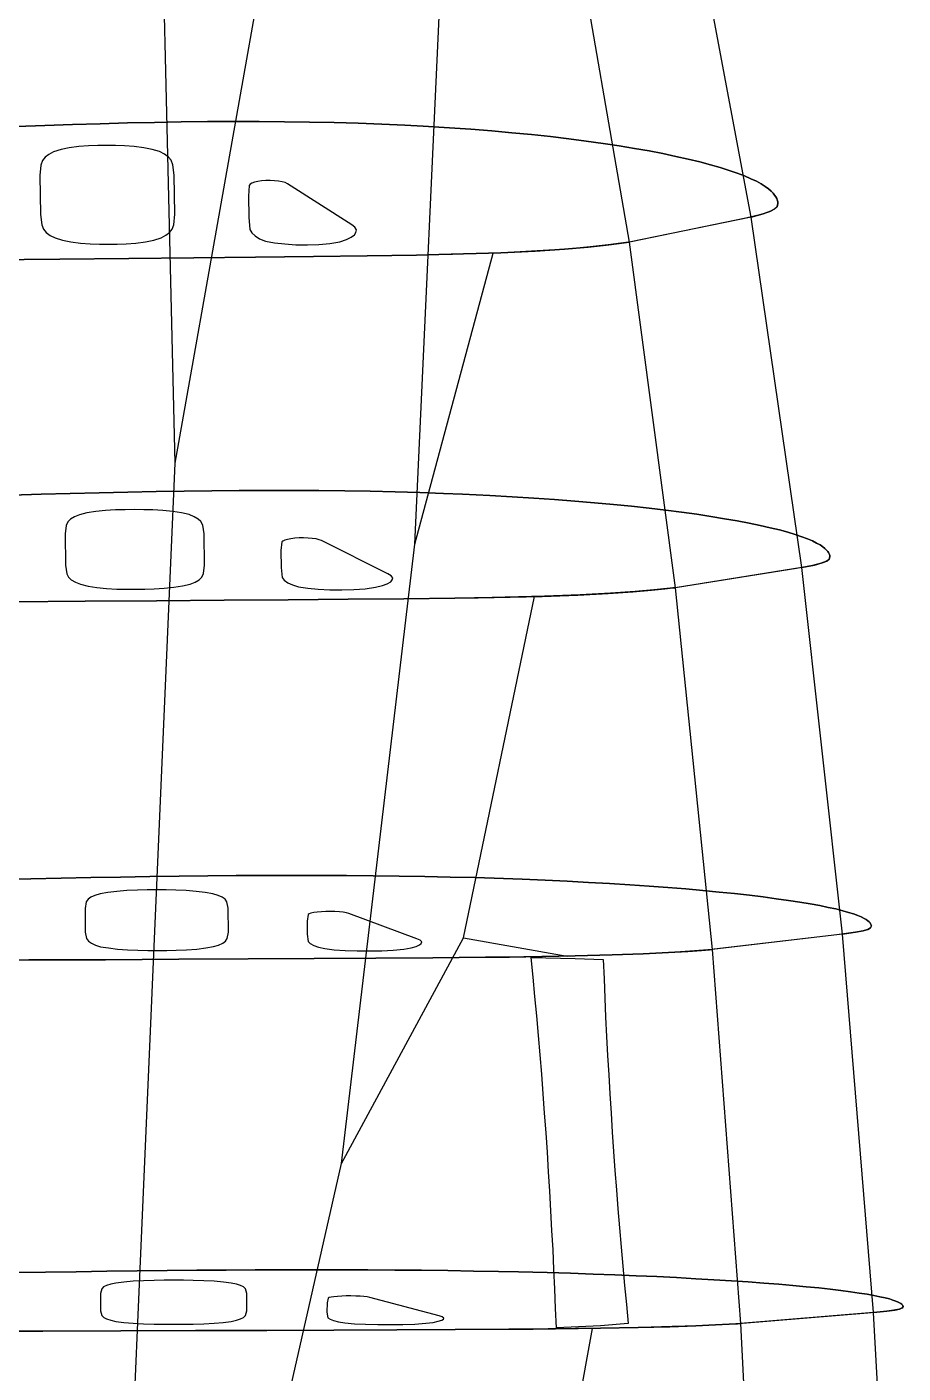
# Model space of a CAD drawing. Extents: x -1328 to 1439, y -3653 to 3653.
# Drawn here: x 605 to 1405, y 1195 to 2424 of the extents above; entities that cross this region are included whole.
import ezdxf

# ---------------------------------------------------------------- set-up
doc = ezdxf.new("R2010")
doc.units = 0
for name, color, linetype in [('BANDESTENSION', 5, 'CONTINUOUS'), ('EXTRADOS', 7, 'CONTINUOUS'), ('INTRADOS', 7, 'CONTINUOUS'), ('JONCS', 6, 'CONTINUOUS'), ('NERVURES', 1, 'CONTINUOUS'), ('SUSPENTAGE', 8, 'CONTINUOUS'), ('TROUS', 2, 'CONTINUOUS')]:
    doc.layers.add(name, color=color, linetype=linetype)

msp = doc.modelspace()

# ---------------------------------------------------------------- linework, layer by layer
at = {"layer": 'BANDESTENSION', "color": 5, "linetype": 'CONTINUOUS'}
msp.add_polyline3d([(1153.7, 1240, 127.8), (1128.3, 1237.8, 131.4), (1088, 1235.9, 134.7), (1088, 1235.9, 134.7), (1087.3, 1253.7, 138.3), (1086.6, 1271.5, 141.9), (1085.8, 1289.4, 145.5), (1085, 1307.2, 149.2), (1084, 1325, 152.8), (1083.1, 1342.8, 156.4), (1082, 1360.7, 160.1), (1080.9, 1378.5, 163.7), (1079.8, 1396.3, 167.3), (1078.6, 1414.1, 171), (1077.3, 1431.9, 174.6), (1076, 1449.7, 178.3), (1074.6, 1467.5, 182), (1073.2, 1485.2, 185.6), (1071.7, 1503, 189.3), (1070.1, 1520.8, 193), (1068.5, 1538.6, 196.6), (1066.9, 1556.3, 200.3), (1065.1, 1574.1, 204), (1065.1, 1574.1, 204), (1105.2, 1573.2, 200.2), (1130.8, 1572.2, 196), (1130.8, 1572.2, 196), (1131.5, 1554.6, 192.5), (1132.2, 1537.1, 189), (1133, 1519.6, 185.4), (1133.9, 1502.1, 181.9), (1134.8, 1484.6, 178.3), (1135.8, 1467.1, 174.8), (1136.8, 1449.6, 171.2), (1137.9, 1432.1, 167.6), (1139.1, 1414.6, 164), (1140.3, 1397.1, 160.4), (1141.5, 1379.6, 156.8), (1142.8, 1362.1, 153.2), (1144.2, 1344.7, 149.6), (1145.7, 1327.2, 146), (1147.2, 1309.7, 142.4), (1148.7, 1292.3, 138.7), (1150.3, 1274.8, 135.1), (1152, 1257.4, 131.4), (1153.7, 1240, 127.8), (1153.7, 1240, 127.8)], dxfattribs=at)
at = {"layer": 'EXTRADOS', "color": 7, "linetype": 'CONTINUOUS'}
for points in [[(595.3, 2332.9, 58), (621, 2333.8, 55.3), (646.4, 2334.6, 52.8), (671.6, 2335.3, 50.5), (696.5, 2336, 48.6), (721.1, 2336.5, 47), (745.5, 2336.9, 45.8), (769.6, 2337.2, 45), (793.3, 2337.3, 44.6), (816.8, 2337.3, 44.7), (839.9, 2337.1, 45.2), (862.7, 2336.8, 46.2), (885.1, 2336.3, 47.6), (907.1, 2335.7, 49.5), (928.7, 2334.9, 51.9), (949.8, 2333.9, 54.8), (966.4, 2333.1, 57.4), (990.5, 2331.6, 61.8), (1010, 2330.2, 65.9), (1029.1, 2328.7, 70.4), (1047.5, 2327.1, 75.3), (1065.4, 2325.4, 80.6), (1082.6, 2323.5, 86.2), (1099.3, 2321.6, 92.2), (1115.3, 2319.5, 98.4), (1130.7, 2317.3, 104.9), (1145.4, 2315.1, 111.7), (1159.4, 2312.8, 118.7), (1172.7, 2310.4, 125.8), (1185.3, 2308, 133.2), (1197.2, 2305.5, 140.7), (1208.4, 2303, 148.3), (1218.9, 2300.4, 155.9), (1228.7, 2297.9, 163.6), (1237.6, 2295.3, 171.4), (1245.8, 2292.7, 179.2), (1253.1, 2290.2, 186.9), (1259.7, 2287.6, 194.6), (1265.5, 2285.1, 202.2), (1270.6, 2282.7, 209.6), (1274.9, 2280.3, 216.7), (1278.6, 2278, 223.6), (1281.6, 2275.8, 230.2), (1284, 2273.8, 236.5), (1285.9, 2271.9, 242.3), (1287.3, 2270.1, 247.6), (1288.4, 2268.5, 252.5), (1289.2, 2267.1, 256.7), (1289.7, 2265.8, 260.4), (1290, 2264.8, 263.5), (1290.2, 2264, 266.1), (1290.3, 2263.3, 268.1), (1290.3, 2262.8, 269.5), (1290.3, 2262.5, 270.4), (1290.3, 2262.4, 270.7), (1289.7, 2259.6, 279.3), (1287.5, 2257.5, 285.8), (1283.5, 2255.4, 292.1), (1276.8, 2253, 299.2), (1265.7, 2250.1, 307.9), (1209.1, 2551.9, 450.5)], [(590.9, 1996.3, -74.4), (617.7, 1997, -77.5), (644.3, 1997.8, -80.3), (670.7, 1998.4, -83), (696.8, 1999, -85.3), (722.6, 1999.5, -87.3), (748.1, 1999.9, -88.9), (773.4, 2000.2, -90.1), (798.3, 2000.4, -90.9), (823, 2000.5, -91.3), (847.3, 2000.5, -91.2), (871.3, 2000.4, -90.6), (894.9, 2000.1, -89.6), (918.1, 1999.7, -88), (940.9, 1999.2, -85.9), (963.3, 1998.5, -83.4), (985.1, 1997.8, -80.3), (1002.4, 1997.1, -77.5), (1027.3, 1995.9, -72.8), (1047.6, 1994.8, -68.4), (1067.3, 1993.5, -63.6), (1086.4, 1992.2, -58.4), (1104.9, 1990.8, -52.7), (1122.8, 1989.3, -46.8), (1140.1, 1987.7, -40.5), (1156.7, 1986, -33.8), (1172.6, 1984.3, -26.9), (1187.8, 1982.5, -19.7), (1202.3, 1980.6, -12.3), (1216.1, 1978.7, -4.7), (1229.1, 1976.7, 3.1), (1241.4, 1974.7, 11.1), (1253.1, 1972.7, 19.1), (1263.9, 1970.6, 27.3), (1274, 1968.6, 35.5), (1283.3, 1966.5, 43.7), (1291.7, 1964.4, 51.9), (1299.3, 1962.4, 60.1), (1306.1, 1960.3, 68.3), (1312.1, 1958.3, 76.3), (1317.4, 1956.3, 84.1), (1321.9, 1954.4, 91.7), (1325.6, 1952.5, 99.1), (1328.7, 1950.8, 106), (1331.2, 1949.1, 112.6), (1333.2, 1947.6, 118.8), (1334.7, 1946.1, 124.5), (1335.8, 1944.9, 129.6), (1336.5, 1943.7, 134.1), (1337.1, 1942.7, 138), (1337.4, 1941.9, 141.3), (1337.6, 1941.2, 144), (1337.7, 1940.7, 146.1), (1337.7, 1940.3, 147.7), (1337.7, 1940.1, 148.6), (1337.7, 1940, 148.9), (1337, 1937.7, 158), (1334.8, 1936, 164.9), (1330.6, 1934.3, 171.6), (1323.6, 1932.4, 179.1), (1312.1, 1930.1, 188.3), (1265.7, 2250.1, 307.9), (1276.8, 2253, 299.2), (1283.5, 2255.4, 292.1), (1287.5, 2257.5, 285.8), (1289.7, 2259.6, 279.3), (1290.3, 2262.4, 270.7), (1290.3, 2262.5, 270.4), (1290.3, 2262.8, 269.5), (1290.3, 2263.3, 268.1), (1290.2, 2264, 266.1), (1290, 2264.8, 263.5), (1289.7, 2265.8, 260.4), (1289.2, 2267.1, 256.7), (1288.4, 2268.5, 252.5), (1287.3, 2270.1, 247.6), (1285.9, 2271.9, 242.3), (1284, 2273.8, 236.5), (1281.6, 2275.8, 230.2), (1278.6, 2278, 223.6), (1274.9, 2280.3, 216.7), (1270.6, 2282.7, 209.6), (1265.5, 2285.1, 202.2), (1259.7, 2287.6, 194.6), (1253.1, 2290.2, 186.9), (1245.8, 2292.7, 179.2), (1237.6, 2295.3, 171.4), (1228.7, 2297.9, 163.6), (1218.9, 2300.4, 155.9), (1208.4, 2303, 148.3), (1197.2, 2305.5, 140.7), (1185.3, 2308, 133.2), (1172.7, 2310.4, 125.8), (1159.4, 2312.8, 118.7), (1145.4, 2315.1, 111.7), (1130.7, 2317.3, 104.9), (1115.3, 2319.5, 98.4), (1099.3, 2321.6, 92.2), (1082.6, 2323.5, 86.2), (1065.4, 2325.4, 80.6), (1047.5, 2327.1, 75.3), (1029.1, 2328.7, 70.4), (1010, 2330.2, 65.9), (990.5, 2331.6, 61.8), (966.4, 2333.1, 57.4), (949.8, 2333.9, 54.8), (928.7, 2334.9, 51.9), (907.1, 2335.7, 49.5), (885.1, 2336.3, 47.6), (862.7, 2336.8, 46.2), (839.9, 2337.1, 45.2), (816.8, 2337.3, 44.7), (793.3, 2337.3, 44.6), (769.6, 2337.2, 45), (745.5, 2336.9, 45.8), (721.1, 2336.5, 47), (696.5, 2336, 48.6), (671.6, 2335.3, 50.5), (646.4, 2334.6, 52.8), (621, 2333.8, 55.3), (595.3, 2332.9, 58)], [(580.4, 1645.4, -179.5), (608.2, 1646, -182.8), (635.8, 1646.5, -186), (663.1, 1647.1, -188.9), (690.2, 1647.6, -191.6), (717, 1648, -194), (743.6, 1648.4, -196), (769.8, 1648.7, -197.6), (795.8, 1648.9, -198.9), (821.5, 1649.1, -199.7), (846.8, 1649.1, -200), (871.8, 1649.1, -199.9), (896.4, 1649, -199.2), (920.7, 1648.8, -198.1), (944.6, 1648.5, -196.4), (968, 1648, -194.2), (991, 1647.5, -191.5), (1013.5, 1647, -188.3), (1031.2, 1646.4, -185.3), (1056.8, 1645.5, -180.4), (1077.7, 1644.7, -175.8), (1097.9, 1643.7, -170.7), (1117.5, 1642.7, -165.2), (1136.6, 1641.6, -159.3), (1155, 1640.5, -153), (1172.7, 1639.3, -146.4), (1189.7, 1638, -139.5), (1206.1, 1636.7, -132.3), (1221.7, 1635.3, -124.7), (1236.6, 1633.8, -117), (1250.7, 1632.4, -109), (1264.2, 1630.9, -100.8), (1276.8, 1629.4, -92.5), (1288.8, 1627.8, -84.1), (1299.9, 1626.2, -75.6), (1310.3, 1624.7, -67), (1319.8, 1623.1, -58.4), (1328.4, 1621.5, -49.8), (1336.2, 1619.9, -41.3), (1343.2, 1618.4, -32.8), (1349.4, 1616.8, -24.4), (1354.8, 1615.3, -16.2), (1359.4, 1613.9, -8.3), (1363.2, 1612.5, -0.6), (1366.4, 1611.1, 6.7), (1368.9, 1609.8, 13.5), (1370.9, 1608.7, 20), (1372.5, 1607.6, 25.9), (1373.6, 1606.6, 31.2), (1374.4, 1605.7, 35.9), (1374.9, 1605, 40), (1375.2, 1604.3, 43.5), (1375.4, 1603.8, 46.3), (1375.5, 1603.4, 48.5), (1375.6, 1603.1, 50.1), (1375.6, 1602.9, 51.1), (1375.6, 1602.9, 51.4), (1374.8, 1601.1, 60.9), (1372.5, 1599.8, 68), (1368.2, 1598.5, 75), (1361, 1597.1, 82.8), (1349.2, 1595.4, 92.4), (1312.1, 1930.1, 188.3), (1323.6, 1932.4, 179.1), (1330.6, 1934.3, 171.6), (1334.8, 1936, 164.9), (1337, 1937.7, 158), (1337.7, 1940, 148.9), (1337.7, 1940.1, 148.6), (1337.7, 1940.3, 147.7), (1337.7, 1940.7, 146.1), (1337.6, 1941.2, 144), (1337.4, 1941.9, 141.3), (1337.1, 1942.7, 138), (1336.5, 1943.7, 134.1), (1335.8, 1944.9, 129.6), (1334.7, 1946.1, 124.5), (1333.2, 1947.6, 118.8), (1331.2, 1949.1, 112.6), (1328.7, 1950.8, 106), (1325.6, 1952.5, 99.1), (1321.9, 1954.4, 91.7), (1317.4, 1956.3, 84.1), (1312.1, 1958.3, 76.3), (1306.1, 1960.3, 68.3), (1299.3, 1962.4, 60.1), (1291.7, 1964.4, 51.9), (1283.3, 1966.5, 43.7), (1274, 1968.6, 35.5), (1263.9, 1970.6, 27.3), (1253.1, 1972.7, 19.1), (1241.4, 1974.7, 11.1), (1229.1, 1976.7, 3.1), (1216.1, 1978.7, -4.7), (1202.3, 1980.6, -12.3), (1187.8, 1982.5, -19.7), (1172.6, 1984.3, -26.9), (1156.7, 1986, -33.8), (1140.1, 1987.7, -40.5), (1122.8, 1989.3, -46.8), (1104.9, 1990.8, -52.7), (1086.4, 1992.2, -58.4), (1067.3, 1993.5, -63.6), (1047.6, 1994.8, -68.4), (1027.3, 1995.9, -72.8), (1002.4, 1997.1, -77.5), (985.1, 1997.8, -80.3), (963.3, 1998.5, -83.4), (940.9, 1999.2, -85.9), (918.1, 1999.7, -88), (894.9, 2000.1, -89.6), (871.3, 2000.4, -90.6), (847.3, 2000.5, -91.2), (823, 2000.5, -91.3), (798.3, 2000.4, -90.9), (773.4, 2000.2, -90.1), (748.1, 1999.9, -88.9), (722.6, 1999.5, -87.3), (696.8, 1999, -85.3), (670.7, 1998.4, -83), (644.3, 1997.8, -80.3), (617.7, 1997, -77.5), (590.9, 1996.3, -74.4)], [(593.2, 1286.4, -261.2), (621.6, 1286.9, -264.5), (649.7, 1287.3, -267.7), (677.6, 1287.7, -270.7), (705.3, 1288, -273.4), (732.7, 1288.3, -275.8), (759.8, 1288.6, -277.8), (786.6, 1288.8, -279.5), (813.1, 1289, -280.7), (839.3, 1289.1, -281.5), (865.2, 1289.1, -281.8), (890.7, 1289.1, -281.6), (915.8, 1289, -280.9), (940.6, 1288.8, -279.6), (965, 1288.6, -277.9), (988.9, 1288.3, -275.6), (1012.4, 1287.9, -272.7), (1035.3, 1287.5, -269.4), (1053.4, 1287.1, -266.3), (1079.6, 1286.4, -261.2), (1100.8, 1285.8, -256.4), (1121.5, 1285.1, -251.1), (1141.5, 1284.4, -245.4), (1160.9, 1283.6, -239.3), (1179.7, 1282.8, -232.9), (1197.8, 1281.9, -226), (1215.2, 1280.9, -218.9), (1231.8, 1280, -211.4), (1247.8, 1279, -203.6), (1263, 1277.9, -195.6), (1277.4, 1276.9, -187.3), (1291.1, 1275.8, -178.9), (1304, 1274.6, -170.3), (1316.1, 1273.5, -161.7), (1327.5, 1272.4, -152.9), (1338.1, 1271.2, -144.1), (1347.7, 1270.1, -135.2), (1356.6, 1268.9, -126.3), (1364.5, 1267.8, -117.5), (1371.6, 1266.7, -108.7), (1377.9, 1265.5, -100.1), (1383.4, 1264.4, -91.6), (1388.1, 1263.4, -83.5), (1392, 1262.4, -75.6), (1395.2, 1261.4, -68.1), (1397.8, 1260.5, -61), (1399.9, 1259.6, -54.4), (1401.4, 1258.8, -48.3), (1402.5, 1258.1, -42.8), (1403.3, 1257.5, -37.9), (1403.8, 1256.9, -33.7), (1404.2, 1256.5, -30.2), (1404.4, 1256.1, -27.3), (1404.5, 1255.8, -25.1), (1404.5, 1255.6, -23.4), (1404.5, 1255.5, -22.4), (1404.5, 1255.4, -22.1), (1403.8, 1254.2, -12.3), (1401.4, 1253.2, -4.9), (1397, 1252.3, 2.3), (1389.6, 1251.2, 10.3), (1377.5, 1250, 20.1), (1349.2, 1595.4, 92.4), (1361, 1597.1, 82.8), (1368.2, 1598.5, 75), (1372.5, 1599.8, 68), (1374.8, 1601.1, 60.9), (1375.6, 1602.9, 51.4), (1375.6, 1602.9, 51.1), (1375.6, 1603.1, 50.1), (1375.5, 1603.4, 48.5), (1375.4, 1603.8, 46.3), (1375.2, 1604.3, 43.5), (1374.9, 1605, 40), (1374.4, 1605.7, 35.9), (1373.6, 1606.6, 31.2), (1372.5, 1607.6, 25.9), (1370.9, 1608.7, 20), (1368.9, 1609.8, 13.5), (1366.4, 1611.1, 6.7), (1363.2, 1612.5, -0.6), (1359.4, 1613.9, -8.3), (1354.8, 1615.3, -16.2), (1349.4, 1616.8, -24.4), (1343.2, 1618.4, -32.8), (1336.2, 1619.9, -41.3), (1328.4, 1621.5, -49.8), (1319.8, 1623.1, -58.4), (1310.3, 1624.7, -67), (1299.9, 1626.2, -75.6), (1288.8, 1627.8, -84.1), (1276.8, 1629.4, -92.5), (1264.2, 1630.9, -100.8), (1250.7, 1632.4, -109), (1236.6, 1633.8, -117), (1221.7, 1635.3, -124.7), (1206.1, 1636.7, -132.3), (1189.7, 1638, -139.5), (1172.7, 1639.3, -146.4), (1155, 1640.5, -153), (1136.6, 1641.6, -159.3), (1117.5, 1642.7, -165.2), (1097.9, 1643.7, -170.7), (1077.7, 1644.7, -175.8), (1056.8, 1645.5, -180.4), (1031.2, 1646.4, -185.3), (1013.5, 1647, -188.3), (991, 1647.5, -191.5), (968, 1648, -194.2), (944.6, 1648.5, -196.4), (920.7, 1648.8, -198.1), (896.4, 1649, -199.2), (871.8, 1649.1, -199.9), (846.8, 1649.1, -200), (821.5, 1649.1, -199.7), (795.8, 1648.9, -198.9), (769.8, 1648.7, -197.6), (743.6, 1648.4, -196), (717, 1648, -194), (690.2, 1647.6, -191.6), (663.1, 1647.1, -188.9), (635.8, 1646.5, -186), (608.2, 1646, -182.8), (580.4, 1645.4, -179.5)], [(1397, 897.5, -34.7), (1377.5, 1250, 20.1), (1389.6, 1251.2, 10.3), (1397, 1252.3, 2.3), (1401.4, 1253.2, -4.9), (1403.8, 1254.2, -12.3), (1404.5, 1255.4, -22.1), (1404.5, 1255.5, -22.4), (1404.5, 1255.6, -23.4), (1404.5, 1255.8, -25.1), (1404.4, 1256.1, -27.3), (1404.2, 1256.5, -30.2), (1403.8, 1256.9, -33.7), (1403.3, 1257.5, -37.9), (1402.5, 1258.1, -42.8), (1401.4, 1258.8, -48.3), (1399.9, 1259.6, -54.4), (1397.8, 1260.5, -61), (1395.2, 1261.4, -68.1), (1392, 1262.4, -75.6), (1388.1, 1263.4, -83.5), (1383.4, 1264.4, -91.6), (1377.9, 1265.5, -100.1), (1371.6, 1266.7, -108.7), (1364.5, 1267.8, -117.5), (1356.6, 1268.9, -126.3), (1347.7, 1270.1, -135.2), (1338.1, 1271.2, -144.1), (1327.5, 1272.4, -152.9), (1316.1, 1273.5, -161.7), (1304, 1274.6, -170.3), (1291.1, 1275.8, -178.9), (1277.4, 1276.9, -187.3), (1263, 1277.9, -195.6), (1247.8, 1279, -203.6), (1231.8, 1280, -211.4), (1215.2, 1280.9, -218.9), (1197.8, 1281.9, -226), (1179.7, 1282.8, -232.9), (1160.9, 1283.6, -239.3), (1141.5, 1284.4, -245.4), (1121.5, 1285.1, -251.1), (1100.8, 1285.8, -256.4), (1079.6, 1286.4, -261.2), (1053.4, 1287.1, -266.3), (1035.3, 1287.5, -269.4), (1012.4, 1287.9, -272.7), (988.9, 1288.3, -275.6), (965, 1288.6, -277.9), (940.6, 1288.8, -279.6), (915.8, 1289, -280.9), (890.7, 1289.1, -281.6), (865.2, 1289.1, -281.8), (839.3, 1289.1, -281.5), (813.1, 1289, -280.7), (786.6, 1288.8, -279.5), (759.8, 1288.6, -277.8), (732.7, 1288.3, -275.8), (705.3, 1288, -273.4), (677.6, 1287.7, -270.7), (649.7, 1287.3, -267.7), (621.6, 1286.9, -264.5), (593.2, 1286.4, -261.2)]]:
    msp.add_polyline3d(points, dxfattribs=at)
at = {"layer": 'INTRADOS', "color": 7, "linetype": 'CONTINUOUS'}
for points in [[(1102.9, 2524.6, 514.7), (1154.4, 2227.3, 376.8)], [(1154.4, 2227.3, 376.8), (1152.1, 2227, 377.8), (1145.2, 2226, 380.8), (1133.5, 2224.5, 385.3), (1117, 2222.7, 390.8), (1095.4, 2220.8, 396.5), (1068.7, 2219, 402), (1037.2, 2217.4, 406.7), (980.8, 2215.8, 411.7), (960.3, 2215.4, 412.8), (915.3, 2214.8, 414.7), (866.3, 2214.2, 416.5), (813.5, 2213.5, 418.5), (757.2, 2212.8, 420.6), (697.6, 2212.2, 422.6), (634.8, 2211.6, 424.4), (569.3, 2211.1, 425.8), (501.2, 2210.8, 426.6), (430.8, 2210.8, 426.7), (358.5, 2211, 426), (284.6, 2211.5, 424.6), (209.5, 2212.2, 422.5), (133.3, 2213.1, 419.7), (56.5, 2214.3, 416.3)], [(569.3, 2211.1, 425.8), (634.8, 2211.6, 424.4), (697.6, 2212.2, 422.6), (757.2, 2212.8, 420.6), (813.5, 2213.5, 418.5), (866.3, 2214.2, 416.5), (915.3, 2214.8, 414.7), (960.3, 2215.4, 412.8), (980.8, 2215.8, 411.7), (1037.2, 2217.4, 406.7), (1068.7, 2219, 402), (1095.4, 2220.8, 396.5), (1117, 2222.7, 390.8), (1133.5, 2224.5, 385.3), (1145.2, 2226, 380.8), (1152.1, 2227, 377.8), (1154.4, 2227.3, 376.8), (1196.6, 1911.7, 261)], [(1196.6, 1911.7, 261), (1194.2, 1911.5, 262.1), (1187, 1910.7, 265.2), (1175, 1909.5, 269.9), (1157.8, 1908, 275.7), (1135.4, 1906.5, 281.8), (1107.7, 1905, 287.5), (1075.1, 1903.8, 292.4), (1016.6, 1902.5, 297.7), (995.3, 1902.2, 298.8), (948.7, 1901.7, 300.7), (897.9, 1901.3, 302.5), (843.2, 1900.7, 304.6), (784.8, 1900.2, 306.7), (723, 1899.7, 308.7), (658, 1899.3, 310.5), (590, 1898.9, 311.9)], [(590, 1898.9, 311.9), (658, 1899.3, 310.5), (723, 1899.7, 308.7), (784.8, 1900.2, 306.7), (843.2, 1900.7, 304.6), (897.9, 1901.3, 302.5), (948.7, 1901.7, 300.7), (995.3, 1902.2, 298.8), (1016.6, 1902.5, 297.7), (1075.1, 1903.8, 292.4), (1107.7, 1905, 287.5), (1135.4, 1906.5, 281.8), (1157.8, 1908, 275.7), (1175, 1909.5, 269.9), (1187, 1910.7, 265.2), (1194.2, 1911.5, 262.1), (1196.6, 1911.7, 261), (1230.3, 1581.4, 168)], [(1230.3, 1581.4, 168), (1227.8, 1581.2, 169.1), (1220.4, 1580.6, 172.4), (1208, 1579.7, 177.3), (1190.3, 1578.6, 183.3), (1167.3, 1577.5, 189.6), (1138.9, 1576.4, 195.5), (1105.3, 1575.5, 200.6), (1045.1, 1574.5, 205.9), (1023.3, 1574.3, 207.1), (975.3, 1573.9, 209), (923.1, 1573.6, 210.8), (866.9, 1573.2, 212.8), (806.8, 1572.8, 214.9), (743.3, 1572.5, 216.9), (676.4, 1572.1, 218.7), (606.5, 1571.9, 220), (533.9, 1571.8, 220.6)], [(533.9, 1571.8, 220.6), (606.5, 1571.9, 220), (676.4, 1572.1, 218.7), (743.3, 1572.5, 216.9), (806.8, 1572.8, 214.9), (866.9, 1573.2, 212.8), (923.1, 1573.6, 210.8), (975.3, 1573.9, 209), (1023.3, 1574.3, 207.1), (1045.1, 1574.5, 205.9), (1105.3, 1575.5, 200.6), (1138.9, 1576.4, 195.5), (1167.3, 1577.5, 189.6), (1190.3, 1578.6, 183.3), (1208, 1579.7, 177.3), (1220.4, 1580.6, 172.4), (1227.8, 1581.2, 169.1), (1230.3, 1581.4, 168), (1256, 1239.9, 97.8)], [(1256, 1239.9, 97.8), (1253.5, 1239.7, 98.9), (1245.9, 1239.3, 102.2), (1233.2, 1238.7, 107.3), (1215.2, 1237.9, 113.4), (1191.6, 1237, 119.9), (1162.6, 1236.2, 125.9), (1128.3, 1235.6, 131.1), (1066.9, 1234.9, 136.5), (1044.6, 1234.7, 137.6), (995.6, 1234.5, 139.4), (942.3, 1234.3, 141.3), (884.9, 1234, 143.2), (823.6, 1233.7, 145.3), (758.7, 1233.5, 147.2), (690.5, 1233.3, 148.9), (619.1, 1233.1, 150.2), (545, 1233, 150.7)], [(545, 1233, 150.7), (619.1, 1233.1, 150.2), (690.5, 1233.3, 148.9), (758.7, 1233.5, 147.2), (823.6, 1233.7, 145.3), (884.9, 1234, 143.2), (942.3, 1234.3, 141.3), (995.6, 1234.5, 139.4), (1044.6, 1234.7, 137.6), (1066.9, 1234.9, 136.5), (1128.3, 1235.6, 131.1), (1162.6, 1236.2, 125.9), (1191.6, 1237, 119.9), (1215.2, 1237.9, 113.4), (1233.2, 1238.7, 107.3), (1245.9, 1239.3, 102.2), (1253.5, 1239.7, 98.9), (1256, 1239.9, 97.8), (1273.7, 890.8, 44.4)]]:
    msp.add_polyline3d(points, dxfattribs=at)
at = {"layer": 'JONCS', "color": 6, "linetype": 'CONTINUOUS'}
for points in [[(1265.5, 2285.1, 202.2), (1270.6, 2282.7, 209.6), (1274.9, 2280.3, 216.7), (1278.6, 2278, 223.6), (1281.6, 2275.8, 230.2), (1284, 2273.8, 236.5), (1285.9, 2271.9, 242.3), (1287.3, 2270.1, 247.6), (1288.4, 2268.5, 252.5), (1289.2, 2267.1, 256.7), (1289.7, 2265.8, 260.4), (1290, 2264.8, 263.5), (1290.2, 2264, 266.1), (1290.3, 2263.3, 268.1), (1290.3, 2262.8, 269.5), (1290.3, 2262.5, 270.4), (1290.3, 2262.4, 270.7), (1289.6, 2259.5, 279.7), (1287.2, 2257.2, 286.4), (1282.7, 2255, 293.1), (1274.9, 2252.5, 300.8), (1261.1, 2249, 311.2), (1156.2, 2227.6, 376), (1153.9, 2227.3, 377), (1147, 2226.3, 380), (1135.4, 2224.8, 384.6), (1118.9, 2222.9, 390.2), (1097.3, 2220.9, 396.1), (1070.6, 2219.1, 401.7), (1039.1, 2217.5, 406.4), (993.2, 2216, 410.9), (962.1, 2215.4, 412.8)], [(1312.1, 1958.3, 76.3), (1317.4, 1956.3, 84.1), (1321.9, 1954.4, 91.7), (1325.6, 1952.5, 99.1), (1328.7, 1950.8, 106), (1331.2, 1949.1, 112.6), (1333.2, 1947.6, 118.8), (1334.7, 1946.1, 124.5), (1335.8, 1944.9, 129.6), (1336.5, 1943.7, 134.1), (1337.1, 1942.7, 138), (1337.4, 1941.9, 141.3), (1337.6, 1941.2, 144), (1337.7, 1940.7, 146.1), (1337.7, 1940.3, 147.7), (1337.7, 1940.1, 148.6), (1337.7, 1940, 148.9), (1337, 1937.6, 158.4), (1334.5, 1935.8, 165.5), (1329.8, 1934, 172.7), (1321.7, 1931.9, 180.8), (1307.3, 1929.2, 191.7), (1198.5, 1911.9, 260.1), (1196.1, 1911.7, 261.2), (1189, 1910.9, 264.4), (1176.9, 1909.7, 269.2), (1159.8, 1908.2, 275.1), (1137.4, 1906.6, 281.3), (1109.8, 1905.1, 287.2), (1077.1, 1903.9, 292.2), (1029.5, 1902.7, 296.8), (997.3, 1902.2, 298.7)], [(1349.4, 1616.8, -24.4), (1354.8, 1615.3, -16.2), (1359.4, 1613.9, -8.3), (1363.2, 1612.5, -0.6), (1366.4, 1611.1, 6.7), (1368.9, 1609.8, 13.5), (1370.9, 1608.7, 20), (1372.5, 1607.6, 25.9), (1373.6, 1606.6, 31.2), (1374.4, 1605.7, 35.9), (1374.9, 1605, 40), (1375.2, 1604.3, 43.5), (1375.4, 1603.8, 46.3), (1375.5, 1603.4, 48.5), (1375.6, 1603.1, 50.1), (1375.6, 1602.9, 51.1), (1375.6, 1602.9, 51.4), (1374.8, 1601.1, 61.3), (1372.2, 1599.7, 68.7), (1367.3, 1598.3, 76.1), (1359, 1596.8, 84.6), (1344.2, 1594.7, 96), (1232.2, 1581.6, 167.1), (1229.8, 1581.4, 168.2), (1222.4, 1580.8, 171.5), (1210, 1579.9, 176.5), (1192.4, 1578.8, 182.6), (1169.3, 1577.6, 189.1), (1140.9, 1576.5, 195.2), (1107.3, 1575.5, 200.3), (1058.4, 1574.6, 205.1), (1025.3, 1574.3, 207)], [(1377.9, 1265.5, -100.1), (1383.4, 1264.4, -91.6), (1388.1, 1263.4, -83.5), (1392, 1262.4, -75.6), (1395.2, 1261.4, -68.1), (1397.8, 1260.5, -61), (1399.9, 1259.6, -54.4), (1401.4, 1258.8, -48.3), (1402.5, 1258.1, -42.8), (1403.3, 1257.5, -37.9), (1403.8, 1256.9, -33.7), (1404.2, 1256.5, -30.2), (1404.4, 1256.1, -27.3), (1404.5, 1255.8, -25.1), (1404.5, 1255.6, -23.4), (1404.5, 1255.5, -22.4), (1404.5, 1255.4, -22.1), (1403.7, 1254.1, -11.9), (1401, 1253.1, -4.2), (1396.1, 1252.1, 3.4), (1387.5, 1251, 12.1), (1372.4, 1249.5, 23.8), (1258, 1240, 96.8), (1255.5, 1239.9, 98), (1248, 1239.4, 101.3), (1235.3, 1238.8, 106.5), (1217.3, 1238, 112.8), (1193.7, 1237.1, 119.3), (1164.7, 1236.3, 125.5), (1130.4, 1235.6, 130.8), (1080.4, 1235, 135.6), (1046.6, 1234.7, 137.5)]]:
    msp.add_polyline3d(points, dxfattribs=at)
at = {"layer": 'NERVURES', "color": 1, "linetype": 'CONTINUOUS'}
for points in [[(595.3, 2332.9, 58), (621, 2333.8, 55.3), (646.4, 2334.6, 52.8), (671.6, 2335.3, 50.5), (696.5, 2336, 48.6), (721.1, 2336.5, 47), (745.5, 2336.9, 45.8), (769.6, 2337.2, 45), (793.3, 2337.3, 44.6), (816.8, 2337.3, 44.7), (839.9, 2337.1, 45.2), (862.7, 2336.8, 46.2), (885.1, 2336.3, 47.6), (907.1, 2335.7, 49.5), (928.7, 2334.9, 51.9), (949.8, 2333.9, 54.8), (966.4, 2333.1, 57.4), (990.5, 2331.6, 61.8), (1010, 2330.2, 65.9), (1029.1, 2328.7, 70.4), (1047.5, 2327.1, 75.3), (1065.4, 2325.4, 80.6), (1082.6, 2323.5, 86.2), (1099.3, 2321.6, 92.2), (1115.3, 2319.5, 98.4), (1130.7, 2317.3, 104.9), (1145.4, 2315.1, 111.7), (1159.4, 2312.8, 118.7), (1172.7, 2310.4, 125.8), (1185.3, 2308, 133.2), (1197.2, 2305.5, 140.7), (1208.4, 2303, 148.3), (1218.9, 2300.4, 155.9), (1228.7, 2297.9, 163.6), (1237.6, 2295.3, 171.4), (1245.8, 2292.7, 179.2), (1253.1, 2290.2, 186.9), (1259.7, 2287.6, 194.6), (1265.5, 2285.1, 202.2), (1270.6, 2282.7, 209.6), (1274.9, 2280.3, 216.7), (1278.6, 2278, 223.6), (1281.6, 2275.8, 230.2), (1284, 2273.8, 236.5), (1285.9, 2271.9, 242.3), (1287.3, 2270.1, 247.6), (1288.4, 2268.5, 252.5), (1289.2, 2267.1, 256.7), (1289.7, 2265.8, 260.4), (1290, 2264.8, 263.5), (1290.2, 2264, 266.1), (1290.3, 2263.3, 268.1), (1290.3, 2262.8, 269.5), (1290.3, 2262.5, 270.4), (1290.3, 2262.4, 270.7), (1289.7, 2259.6, 279.3), (1287.5, 2257.5, 285.8), (1283.5, 2255.4, 292.1), (1276.8, 2253, 299.2), (1265.7, 2250.1, 307.9), (1154.4, 2227.3, 376.8), (1152.1, 2227, 377.8), (1145.2, 2226, 380.8), (1133.5, 2224.5, 385.3), (1117, 2222.7, 390.8), (1095.4, 2220.8, 396.5), (1068.7, 2219, 402), (1037.2, 2217.4, 406.7), (980.8, 2215.8, 411.7), (960.3, 2215.4, 412.8), (915.3, 2214.8, 414.7), (866.3, 2214.2, 416.5), (813.5, 2213.5, 418.5), (757.2, 2212.8, 420.6), (697.6, 2212.2, 422.6), (634.8, 2211.6, 424.4), (569.3, 2211.1, 425.8)], [(590.9, 1996.3, -74.4), (617.7, 1997, -77.5), (644.3, 1997.8, -80.3), (670.7, 1998.4, -83), (696.8, 1999, -85.3), (722.6, 1999.5, -87.3), (748.1, 1999.9, -88.9), (773.4, 2000.2, -90.1), (798.3, 2000.4, -90.9), (823, 2000.5, -91.3), (847.3, 2000.5, -91.2), (871.3, 2000.4, -90.6), (894.9, 2000.1, -89.6), (918.1, 1999.7, -88), (940.9, 1999.2, -85.9), (963.3, 1998.5, -83.4), (985.1, 1997.8, -80.3), (1002.4, 1997.1, -77.5), (1027.3, 1995.9, -72.8), (1047.6, 1994.8, -68.4), (1067.3, 1993.5, -63.6), (1086.4, 1992.2, -58.4), (1104.9, 1990.8, -52.7), (1122.8, 1989.3, -46.8), (1140.1, 1987.7, -40.5), (1156.7, 1986, -33.8), (1172.6, 1984.3, -26.9), (1187.8, 1982.5, -19.7), (1202.3, 1980.6, -12.3), (1216.1, 1978.7, -4.7), (1229.1, 1976.7, 3.1), (1241.4, 1974.7, 11.1), (1253.1, 1972.7, 19.1), (1263.9, 1970.6, 27.3), (1274, 1968.6, 35.5), (1283.3, 1966.5, 43.7), (1291.7, 1964.4, 51.9), (1299.3, 1962.4, 60.1), (1306.1, 1960.3, 68.3), (1312.1, 1958.3, 76.3), (1317.4, 1956.3, 84.1), (1321.9, 1954.4, 91.7), (1325.6, 1952.5, 99.1), (1328.7, 1950.8, 106), (1331.2, 1949.1, 112.6), (1333.2, 1947.6, 118.8), (1334.7, 1946.1, 124.5), (1335.8, 1944.9, 129.6), (1336.5, 1943.7, 134.1), (1337.1, 1942.7, 138), (1337.4, 1941.9, 141.3), (1337.6, 1941.2, 144), (1337.7, 1940.7, 146.1), (1337.7, 1940.3, 147.7), (1337.7, 1940.1, 148.6), (1337.7, 1940, 148.9), (1337, 1937.7, 158), (1334.8, 1936, 164.9), (1330.6, 1934.3, 171.6), (1323.6, 1932.4, 179.1), (1312.1, 1930.1, 188.3), (1196.6, 1911.7, 261), (1194.2, 1911.5, 262.1), (1187, 1910.7, 265.2), (1175, 1909.5, 269.9), (1157.8, 1908, 275.7), (1135.4, 1906.5, 281.8), (1107.7, 1905, 287.5), (1075.1, 1903.8, 292.4), (1016.6, 1902.5, 297.7), (995.3, 1902.2, 298.8), (948.7, 1901.7, 300.7), (897.9, 1901.3, 302.5), (843.2, 1900.7, 304.6), (784.8, 1900.2, 306.7), (723, 1899.7, 308.7), (658, 1899.3, 310.5), (590, 1898.9, 311.9)], [(580.4, 1645.4, -179.5), (608.2, 1646, -182.8), (635.8, 1646.5, -186), (663.1, 1647.1, -188.9), (690.2, 1647.6, -191.6), (717, 1648, -194), (743.6, 1648.4, -196), (769.8, 1648.7, -197.6), (795.8, 1648.9, -198.9), (821.5, 1649.1, -199.7), (846.8, 1649.1, -200), (871.8, 1649.1, -199.9), (896.4, 1649, -199.2), (920.7, 1648.8, -198.1), (944.6, 1648.5, -196.4), (968, 1648, -194.2), (991, 1647.5, -191.5), (1013.5, 1647, -188.3), (1031.2, 1646.4, -185.3), (1056.8, 1645.5, -180.4), (1077.7, 1644.7, -175.8), (1097.9, 1643.7, -170.7), (1117.5, 1642.7, -165.2), (1136.6, 1641.6, -159.3), (1155, 1640.5, -153), (1172.7, 1639.3, -146.4), (1189.7, 1638, -139.5), (1206.1, 1636.7, -132.3), (1221.7, 1635.3, -124.7), (1236.6, 1633.8, -117), (1250.7, 1632.4, -109), (1264.2, 1630.9, -100.8), (1276.8, 1629.4, -92.5), (1288.8, 1627.8, -84.1), (1299.9, 1626.2, -75.6), (1310.3, 1624.7, -67), (1319.8, 1623.1, -58.4), (1328.4, 1621.5, -49.8), (1336.2, 1619.9, -41.3), (1343.2, 1618.4, -32.8), (1349.4, 1616.8, -24.4), (1354.8, 1615.3, -16.2), (1359.4, 1613.9, -8.3), (1363.2, 1612.5, -0.6), (1366.4, 1611.1, 6.7), (1368.9, 1609.8, 13.5), (1370.9, 1608.7, 20), (1372.5, 1607.6, 25.9), (1373.6, 1606.6, 31.2), (1374.4, 1605.7, 35.9), (1374.9, 1605, 40), (1375.2, 1604.3, 43.5), (1375.4, 1603.8, 46.3), (1375.5, 1603.4, 48.5), (1375.6, 1603.1, 50.1), (1375.6, 1602.9, 51.1), (1375.6, 1602.9, 51.4), (1374.8, 1601.1, 60.9), (1372.5, 1599.8, 68), (1368.2, 1598.5, 75), (1361, 1597.1, 82.8), (1349.2, 1595.4, 92.4), (1230.3, 1581.4, 168), (1227.8, 1581.2, 169.1), (1220.4, 1580.6, 172.4), (1208, 1579.7, 177.3), (1190.3, 1578.6, 183.3), (1167.3, 1577.5, 189.6), (1138.9, 1576.4, 195.5), (1105.3, 1575.5, 200.6), (1045.1, 1574.5, 205.9), (1023.3, 1574.3, 207.1), (975.3, 1573.9, 209), (923.1, 1573.6, 210.8), (866.9, 1573.2, 212.8), (806.8, 1572.8, 214.9), (743.3, 1572.5, 216.9), (676.4, 1572.1, 218.7), (606.5, 1571.9, 220), (533.9, 1571.8, 220.6)], [(593.2, 1286.4, -261.2), (621.6, 1286.9, -264.5), (649.7, 1287.3, -267.7), (677.6, 1287.7, -270.7), (705.3, 1288, -273.4), (732.7, 1288.3, -275.8), (759.8, 1288.6, -277.8), (786.6, 1288.8, -279.5), (813.1, 1289, -280.7), (839.3, 1289.1, -281.5), (865.2, 1289.1, -281.8), (890.7, 1289.1, -281.6), (915.8, 1289, -280.9), (940.6, 1288.8, -279.6), (965, 1288.6, -277.9), (988.9, 1288.3, -275.6), (1012.4, 1287.9, -272.7), (1035.3, 1287.5, -269.4), (1053.4, 1287.1, -266.3), (1079.6, 1286.4, -261.2), (1100.8, 1285.8, -256.4), (1121.5, 1285.1, -251.1), (1141.5, 1284.4, -245.4), (1160.9, 1283.6, -239.3), (1179.7, 1282.8, -232.9), (1197.8, 1281.9, -226), (1215.2, 1280.9, -218.9), (1231.8, 1280, -211.4), (1247.8, 1279, -203.6), (1263, 1277.9, -195.6), (1277.4, 1276.9, -187.3), (1291.1, 1275.8, -178.9), (1304, 1274.6, -170.3), (1316.1, 1273.5, -161.7), (1327.5, 1272.4, -152.9), (1338.1, 1271.2, -144.1), (1347.7, 1270.1, -135.2), (1356.6, 1268.9, -126.3), (1364.5, 1267.8, -117.5), (1371.6, 1266.7, -108.7), (1377.9, 1265.5, -100.1), (1383.4, 1264.4, -91.6), (1388.1, 1263.4, -83.5), (1392, 1262.4, -75.6), (1395.2, 1261.4, -68.1), (1397.8, 1260.5, -61), (1399.9, 1259.6, -54.4), (1401.4, 1258.8, -48.3), (1402.5, 1258.1, -42.8), (1403.3, 1257.5, -37.9), (1403.8, 1256.9, -33.7), (1404.2, 1256.5, -30.2), (1404.4, 1256.1, -27.3), (1404.5, 1255.8, -25.1), (1404.5, 1255.6, -23.4), (1404.5, 1255.5, -22.4), (1404.5, 1255.4, -22.1), (1403.8, 1254.2, -12.3), (1401.4, 1253.2, -4.9), (1397, 1252.3, 2.3), (1389.6, 1251.2, 10.3), (1377.5, 1250, 20.1), (1256, 1239.9, 97.8), (1253.5, 1239.7, 98.9), (1245.9, 1239.3, 102.2), (1233.2, 1238.7, 107.3), (1215.2, 1237.9, 113.4), (1191.6, 1237, 119.9), (1162.6, 1236.2, 125.9), (1128.3, 1235.6, 131.1), (1066.9, 1234.9, 136.5), (1044.6, 1234.7, 137.6), (995.6, 1234.5, 139.4), (942.3, 1234.3, 141.3), (884.9, 1234, 143.2), (823.6, 1233.7, 145.3), (758.7, 1233.5, 147.2), (690.5, 1233.3, 148.9), (619.1, 1233.1, 150.2), (545, 1233, 150.7)]]:
    msp.add_polyline3d(points, dxfattribs=at)
at = {"layer": 'SUSPENTAGE', "color": 8, "linetype": 'CONTINUOUS'}
for points in [[(739.9, 2025.4, 2365.3), (721.5, 2804.6, 1658.8)], [(739.9, 2025.4, 2365.3), (830.7, 2537, 1450.5)], [(958.7, 1951.5, 1121.8), (984.6, 2512.4, 543.3)], [(958.7, 1951.5, 1121.8), (1030.4, 2217.2, 407.3)], [(669.7, 407.2, 4437.3), (739.9, 2025.4, 2365.3)], [(891.9, 1386, 2006.4), (958.7, 1951.5, 1121.8)], [(1003.3, 1592.1, 980.8), (1068, 1903.6, 293.1)], [(891.9, 1386, 2006.4), (1003.3, 1592.1, 980.8)], [(1003.3, 1592.1, 980.8), (1098, 1575.3, 201.2)], [(669.7, 407.2, 4437.3), (891.9, 1386, 2006.4)], [(1053.8, 864.9, 819.2), (1120.9, 1235.5, 131.7)]]:
    msp.add_polyline3d(points, dxfattribs=at)
at = {"layer": 'TROUS', "color": 2, "linetype": 'CONTINUOUS'}
for points in [[(618.4, 2242.9, 329.7), (619.9, 2238.9, 341.9), (622.4, 2235.9, 351), (625.9, 2233.4, 358.5), (630.4, 2231, 365.8), (637.1, 2228.9, 372), (644.9, 2227.4, 376.6), (653.5, 2226.3, 380), (662.4, 2225.6, 382), (670.9, 2225.4, 382.7), (678.9, 2225.2, 383.1), (687.2, 2225.4, 382.6), (695.3, 2225.6, 381.9), (704.2, 2226.4, 379.7), (712.8, 2227.5, 376.3), (720.5, 2229, 371.6), (727.1, 2231.1, 365.3), (731.5, 2233.6, 358), (734.9, 2236.1, 350.4), (737.3, 2239.1, 341.3), (738.8, 2243.1, 329.1), (739.7, 2252.7, 300.2), (739.1, 2288.3, 192.7), (737.8, 2297.8, 163.8), (736.3, 2301.9, 151.6), (733.8, 2304.9, 142.5), (730.3, 2307.4, 135), (725.8, 2309.8, 127.7), (719.1, 2311.9, 121.4), (711.4, 2313.4, 116.8), (702.7, 2314.5, 113.5), (693.8, 2315.2, 111.4), (685.7, 2315.4, 110.8), (677.4, 2315.5, 110.4), (669.4, 2315.4, 110.8), (660.9, 2315.1, 111.6), (652.1, 2314.4, 113.8), (643.4, 2313.3, 117.2), (635.8, 2311.7, 121.9), (629.1, 2309.6, 128.2), (624.7, 2307.2, 135.5), (621.3, 2304.7, 143.1), (618.9, 2301.7, 152.2), (617.4, 2297.6, 164.4), (616.5, 2288.1, 193.3), (617.1, 2252.5, 300.8), (618.4, 2242.9, 329.7), (618.4, 2242.9, 329.7)], [(808.1, 2238.7, 342.5), (810, 2235.6, 351.8), (813, 2232.9, 360.1), (817.1, 2230.2, 368), (822.5, 2228.2, 374.1), (830.6, 2226.5, 379.2), (840, 2225.5, 382.5), (850.2, 2224.8, 384.3), (860.8, 2224.7, 384.6), (871.3, 2225.1, 383.4), (881.2, 2226, 380.8), (890.3, 2227.6, 375.9), (896.5, 2229.5, 370.3), (900.7, 2231.6, 363.9), (903.7, 2234, 356.7), (905, 2236.1, 350.4), (905.5, 2238.3, 343.5), (904, 2240.8, 336.2), (901.2, 2242.9, 329.7), (842.5, 2280.5, 216), (840.4, 2281.5, 213.2), (837.7, 2282.3, 210.8), (834.4, 2282.9, 209), (830.7, 2283.3, 207.8), (826.7, 2283.5, 207.2), (822.8, 2283.4, 207.5), (818.9, 2283.1, 208.4), (815.4, 2282.6, 209.9), (812.4, 2281.9, 212.1), (810, 2281, 214.7), (808.4, 2280, 217.7), (807.5, 2278.9, 221), (806.9, 2269.3, 250.1), (807.2, 2249.9, 308.7), (808.1, 2238.7, 342.5), (808.1, 2238.7, 342.5)], [(641.1, 1924.5, 210.2), (642.7, 1921.3, 223.1), (645.2, 1918.9, 232.7), (648.9, 1916.8, 240.7), (653.5, 1914.9, 248.4), (660.5, 1913.2, 255.1), (668.5, 1912, 259.9), (677.4, 1911.1, 263.5), (686.7, 1910.5, 265.7), (695.4, 1910.4, 266.4), (703.7, 1910.3, 266.8), (712.3, 1910.4, 266.4), (720.7, 1910.6, 265.6), (729.9, 1911.2, 263.3), (738.9, 1912.1, 259.7), (746.8, 1913.3, 254.8), (753.8, 1915, 248.1), (758.3, 1916.9, 240.3), (761.9, 1919, 232.3), (764.4, 1921.4, 222.7), (765.9, 1924.7, 209.7), (766.9, 1932.4, 179.1), (766.5, 1961, 65.4), (765.2, 1968.7, 34.8), (763.6, 1972, 21.9), (761.1, 1974.4, 12.2), (757.5, 1976.4, 4.2), (752.9, 1978.4, -3.5), (745.9, 1980.1, -10.1), (737.9, 1981.3, -15), (728.9, 1982.2, -18.5), (719.7, 1982.7, -20.8), (711.3, 1982.9, -21.5), (702.7, 1983, -21.9), (694.4, 1982.9, -21.4), (685.6, 1982.7, -20.6), (676.4, 1982.1, -18.3), (667.5, 1981.2, -14.8), (659.5, 1980, -9.8), (652.6, 1978.3, -3.1), (648, 1976.4, 4.6), (644.4, 1974.3, 12.6), (642, 1971.9, 22.3), (640.4, 1968.6, 35.2), (639.5, 1960.9, 65.8), (639.8, 1932.3, 179.6), (641.1, 1924.5, 210.2), (641.1, 1924.5, 210.2)], [(837.7, 1921, 224.1), (839.6, 1918.6, 233.9), (842.8, 1916.3, 242.7), (847, 1914.2, 251.1), (852.6, 1912.6, 257.6), (861, 1911.2, 262.9), (870.7, 1910.4, 266.4), (881.3, 1909.9, 268.4), (892.3, 1909.8, 268.8), (903.2, 1910.1, 267.5), (913.4, 1910.8, 264.7), (922.9, 1912.1, 259.6), (929.3, 1913.6, 253.6), (933.6, 1915.3, 246.9), (936.8, 1917.2, 239.3), (938.2, 1918.9, 232.6), (938.6, 1920.7, 225.3), (937.2, 1922.7, 217.6), (934.3, 1924.4, 210.7), (873.6, 1954.8, 90.2), (871.5, 1955.5, 87.2), (868.6, 1956.2, 84.7), (865.2, 1956.7, 82.8), (861.4, 1957, 81.5), (857.3, 1957.1, 80.9), (853.2, 1957.1, 81.1), (849.2, 1956.8, 82.1), (845.6, 1956.4, 83.7), (842.5, 1955.8, 86), (840, 1955.1, 88.8), (838.3, 1954.3, 92), (837.4, 1953.5, 95.4), (836.6, 1945.7, 126.3), (836.8, 1930.1, 188.3), (837.7, 1921, 224.1), (837.7, 1921, 224.1)], [(659.2, 1591.4, 114), (660.9, 1588.9, 127.5), (663.5, 1587.1, 137.5), (667.2, 1585.5, 145.9), (671.9, 1584, 153.9), (679.1, 1582.8, 160.9), (687.3, 1581.8, 166), (696.5, 1581.1, 169.7), (706, 1580.7, 172), (715, 1580.6, 172.8), (723.5, 1580.5, 173.2), (732.4, 1580.6, 172.8), (741, 1580.7, 172), (750.5, 1581.2, 169.6), (759.7, 1581.8, 165.9), (767.9, 1582.8, 160.7), (775, 1584.1, 153.7), (779.7, 1585.5, 145.7), (783.4, 1587.1, 137.3), (785.9, 1588.9, 127.3), (787.5, 1591.4, 113.8), (788.6, 1597.3, 81.9), (788.4, 1619.1, -36.7), (787.2, 1625, -68.6), (785.6, 1627.4, -82.1), (782.9, 1629.3, -92.2), (779.3, 1630.8, -100.5), (774.5, 1632.3, -108.5), (767.4, 1633.6, -115.5), (759.2, 1634.5, -120.6), (750, 1635.2, -124.3), (740.5, 1635.6, -126.6), (731.9, 1635.8, -127.4), (723, 1635.8, -127.8), (714.5, 1635.8, -127.4), (705.5, 1635.6, -126.6), (696, 1635.2, -124.2), (686.8, 1634.5, -120.5), (678.6, 1633.5, -115.3), (671.5, 1632.3, -108.4), (666.7, 1630.8, -100.3), (663, 1629.2, -91.9), (660.5, 1627.4, -81.9), (658.9, 1624.9, -68.4), (657.8, 1619, -36.5), (658, 1597.2, 82.1), (659.2, 1591.4, 114), (659.2, 1591.4, 114)], [(861.4, 1588.6, 128.9), (863.3, 1586.8, 139.2), (866.5, 1585.1, 148.3), (870.9, 1583.5, 157.1), (876.6, 1582.2, 163.9), (885.2, 1581.2, 169.5), (895.2, 1580.5, 173.1), (906.1, 1580.1, 175.2), (917.4, 1580.1, 175.6), (928.6, 1580.3, 174.3), (939.1, 1580.8, 171.4), (948.9, 1581.8, 166.1), (955.5, 1582.9, 159.9), (959.9, 1584.2, 152.9), (963.2, 1585.7, 144.9), (964.6, 1587, 138), (965.1, 1588.4, 130.4), (963.6, 1589.9, 122.3), (960.7, 1591.2, 115.1), (898.5, 1614.3, -10.6), (896.3, 1614.9, -13.7), (893.4, 1615.4, -16.4), (889.9, 1615.7, -18.4), (885.9, 1616, -19.8), (881.8, 1616.1, -20.4), (877.5, 1616, -20.2), (873.5, 1615.9, -19.2), (869.7, 1615.5, -17.5), (866.5, 1615.1, -15.1), (863.9, 1614.6, -12.2), (862.2, 1614, -8.9), (861.3, 1613.3, -5.3), (860.4, 1607.4, 26.9), (860.5, 1595.5, 91.5), (861.4, 1588.6, 128.9), (861.4, 1588.6, 128.9)], [(673.1, 1247.2, 41.2), (674.8, 1245.4, 55), (677.4, 1244.1, 65.4), (681.2, 1243, 74), (686, 1241.9, 82.3), (693.3, 1241, 89.4), (701.7, 1240.3, 94.7), (711, 1239.8, 98.5), (720.7, 1239.5, 100.9), (729.9, 1239.4, 101.8), (738.6, 1239.3, 102.2), (747.7, 1239.4, 101.8), (756.5, 1239.5, 100.9), (766.2, 1239.8, 98.5), (775.6, 1240.3, 94.7), (783.9, 1241, 89.4), (791.2, 1241.9, 82.3), (796.1, 1243, 74), (799.8, 1244.1, 65.4), (802.5, 1245.4, 55), (804.1, 1247.2, 41.2), (805.3, 1251.5, 8.3), (805.3, 1267.3, -113.8), (804.1, 1271.6, -146.6), (802.4, 1273.4, -160.5), (799.8, 1274.7, -170.8), (796, 1275.8, -179.5), (791.2, 1276.9, -187.7), (784, 1277.8, -194.9), (775.6, 1278.5, -200.2), (766.2, 1279, -204), (756.5, 1279.3, -206.4), (747.7, 1279.4, -207.2), (738.6, 1279.5, -207.7), (730, 1279.4, -207.2), (720.8, 1279.3, -206.4), (711.1, 1279, -204), (701.7, 1278.5, -200.2), (693.3, 1277.8, -194.9), (686, 1276.9, -187.7), (681.2, 1275.8, -179.4), (677.4, 1274.7, -170.8), (674.7, 1273.4, -160.5), (673.1, 1271.6, -146.6), (671.9, 1267.3, -113.8), (671.9, 1251.5, 8.3), (673.1, 1247.2, 41.2), (673.1, 1247.2, 41.2)], [(879.4, 1245.2, 56.9), (881.4, 1243.8, 67.4), (884.7, 1242.6, 76.8), (889.1, 1241.4, 85.9), (894.9, 1240.5, 92.9), (903.7, 1239.8, 98.6), (913.9, 1239.3, 102.4), (925, 1239, 104.6), (936.6, 1239, 105), (948, 1239.1, 103.7), (958.7, 1239.5, 100.7), (968.7, 1240.2, 95.3), (975.5, 1241, 88.9), (980, 1242, 81.7), (983.4, 1243, 73.5), (984.9, 1244, 66.4), (985.4, 1245, 58.5), (983.9, 1246.1, 50.2), (980.9, 1247, 42.8), (917.6, 1263.8, -86.7), (915.4, 1264.2, -89.9), (912.4, 1264.6, -92.7), (908.8, 1264.9, -94.8), (904.8, 1265, -96.2), (900.5, 1265.1, -96.8), (896.2, 1265.1, -96.6), (892.1, 1265, -95.6), (888.2, 1264.7, -93.8), (884.9, 1264.4, -91.4), (882.3, 1264, -88.4), (880.5, 1263.6, -85), (879.6, 1263.1, -81.3), (878.7, 1258.8, -48.2), (878.6, 1250.2, 18.4), (879.4, 1245.2, 56.9), (879.4, 1245.2, 56.9)]]:
    msp.add_polyline3d(points, dxfattribs=at)

doc.saveas('drawing.dxf')
